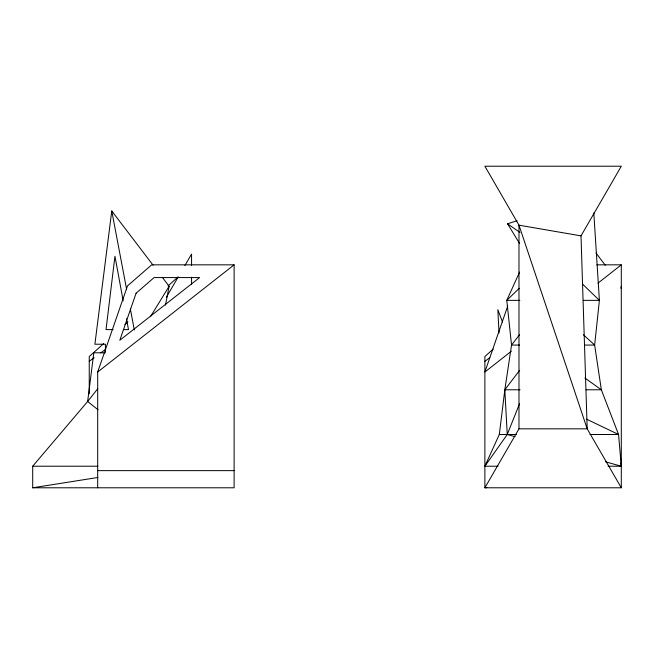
<?xml version="1.0" encoding="UTF-8"?>
<svg xmlns="http://www.w3.org/2000/svg" width="654" height="654" viewBox="0 0 654 654"><rect width="100%" height="100%" fill="white"/><g stroke="black" fill="none" stroke-linecap="round" stroke-linejoin="round"><path stroke-width="0.98" d="M498.111 466.212L484.876 466.212L499.313 434.493L504.831 389.784L511.534 345.067L506.785 300.358L519.595 272.072M153.085 265.222L111.769 210.972L94.895 344.225L105.425 344.225L105.425 351.844M165.487 305.132L169.124 286.272L162.339 277.361M620.916 288.251L621.3 286.272M97.691 487.786L97.691 372.02L127.514 285.88L151.679 264.829L234.116 264.829L234.116 487.786L32.7 487.786L32.7 466.212L87.644 401.499L97.74 388.705M507.741 305.974L484.876 372.02L511.363 351.214M519.546 403.755L507.242 434.493L484.876 466.212M486.895 487.582L484.876 487.786L518.982 428.828L587.194 428.828L581.005 235.873L621.3 166.214L484.876 166.214L518.982 225.172L587.194 428.828L621.3 487.786L484.876 487.786L484.876 356.536L493.214 349.064M166.386 297.194L178.207 276.977M184.886 265.54L191.565 254.112L191.565 265.344M150.551 316.569L169.124 286.272M515.107 436.684L507.242 434.493L504.831 389.784L519.668 370.27M519.521 334.693L511.534 345.067L519.619 345.067M519.284 288.291L506.785 300.358L519.832 300.358M103.651 343.628L89.246 356.536L89.246 393.757M124.873 324.613L127.898 321.891M168.07 285.888L177.921 277.059M97.691 372.02L234.116 264.829M598.026 283.117L621.3 264.829L621.3 487.786M89.246 361.302L94.151 357.705M100.683 352.915L105.588 349.318M484.876 361.302L489.781 357.705M519.66 243.59L507.545 223.791L517.134 220.758M32.7 487.786L97.904 477.477M596.873 264.829L621.3 264.829M583.254 300.358L599.391 300.358L593.816 212.959M113.167 329.6L106.013 329.6L114.949 256.245L123.181 300.848M123.385 329.6L128.495 329.6L126.475 318.694M584.488 345.067L594.641 345.067L601.345 389.784L618.561 434.493L621.3 466.212L608.065 466.212M105.425 352.8L93.808 352.8L87.644 401.499L98.026 409.747M504.831 389.784L520.061 389.784M586.107 389.784L601.345 389.784L584.889 378.012M499.313 434.493L516.439 434.493M589.965 434.493L618.561 434.493L586.507 419.149M32.7 466.212L97.855 466.212M97.691 470.635L234.116 470.635M581.005 235.873L518.982 225.172L518.982 428.828M605.571 461.838L621.3 466.212L621.006 463.179M507.545 223.791L519.971 232.481M583.401 334.75L594.641 345.067L599.391 300.358L582.485 284.032M596.015 253.073L605.269 265.222M502.534 322.046L497.841 309.685L499.035 333.017M111.769 210.972L126.549 288.954M130.342 308.941L134.323 329.943M191.565 277.222L191.565 284.261M136.089 293.229L119.796 340.284L199.609 277.582L154.058 277.582L136.089 293.229"/></g></svg>
